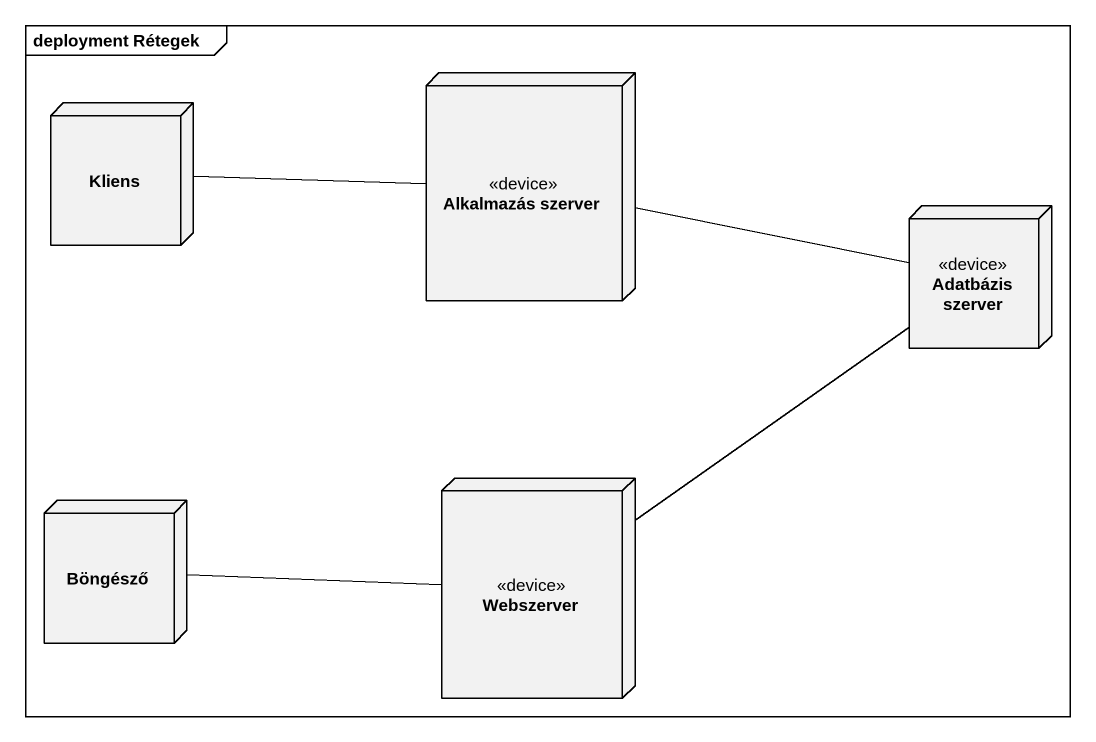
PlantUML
@startuml
mainframe deployment Rétegek
node Kliens
node "Alkalmazás szerver" as Alkalmazás_szerver <<device>>
node "Adatbázis szerver" as Adatbázis_szerver <<device>>
node Böngésző
node Webszerver <<device>>
Kliens -right- Alkalmazás_szerver
Alkalmazás_szerver -right- Adatbázis_szerver
Böngésző -right- Webszerver
Webszerver -up- Adatbázis_szerver
@enduml
